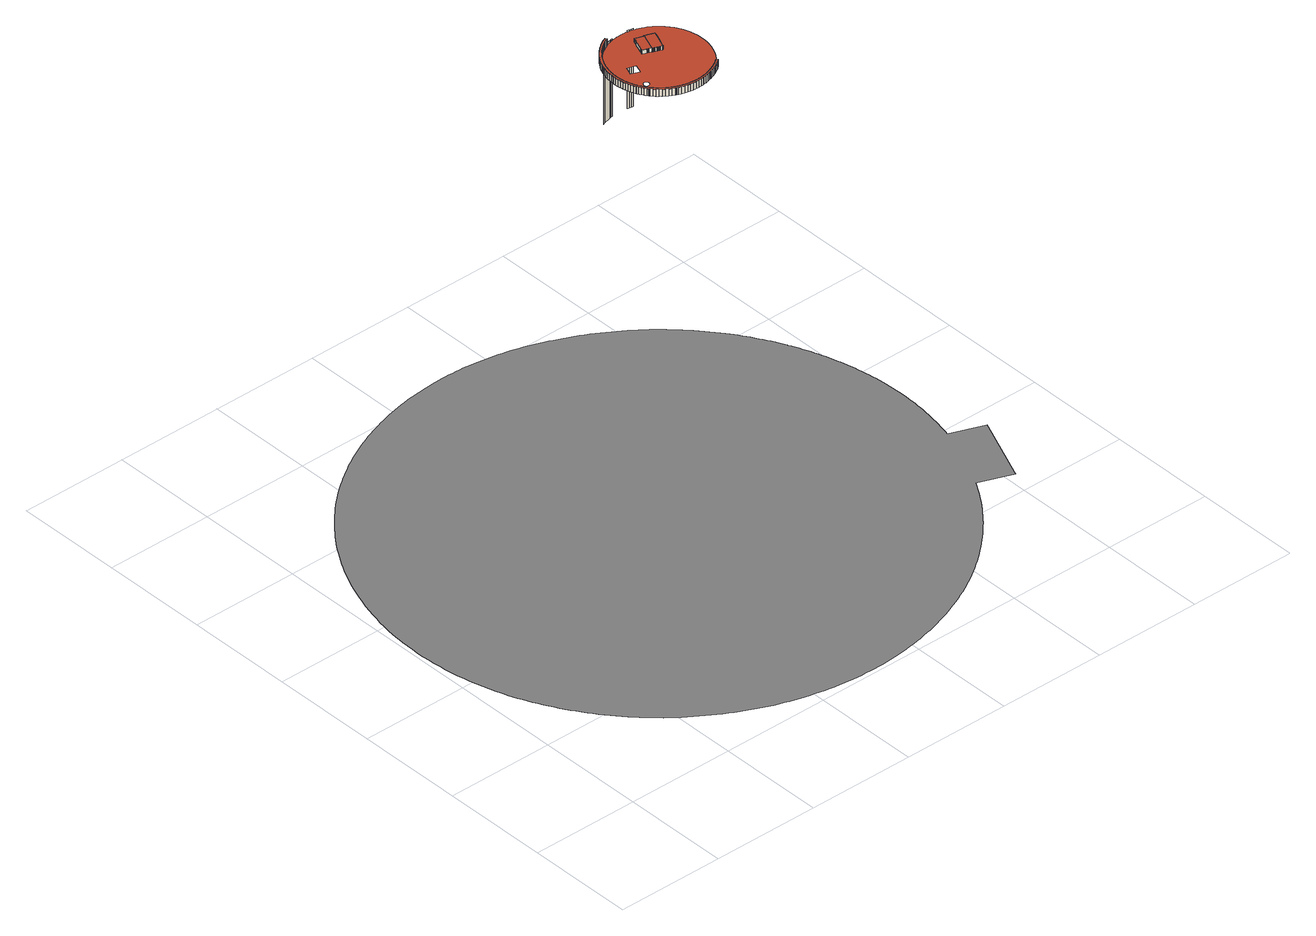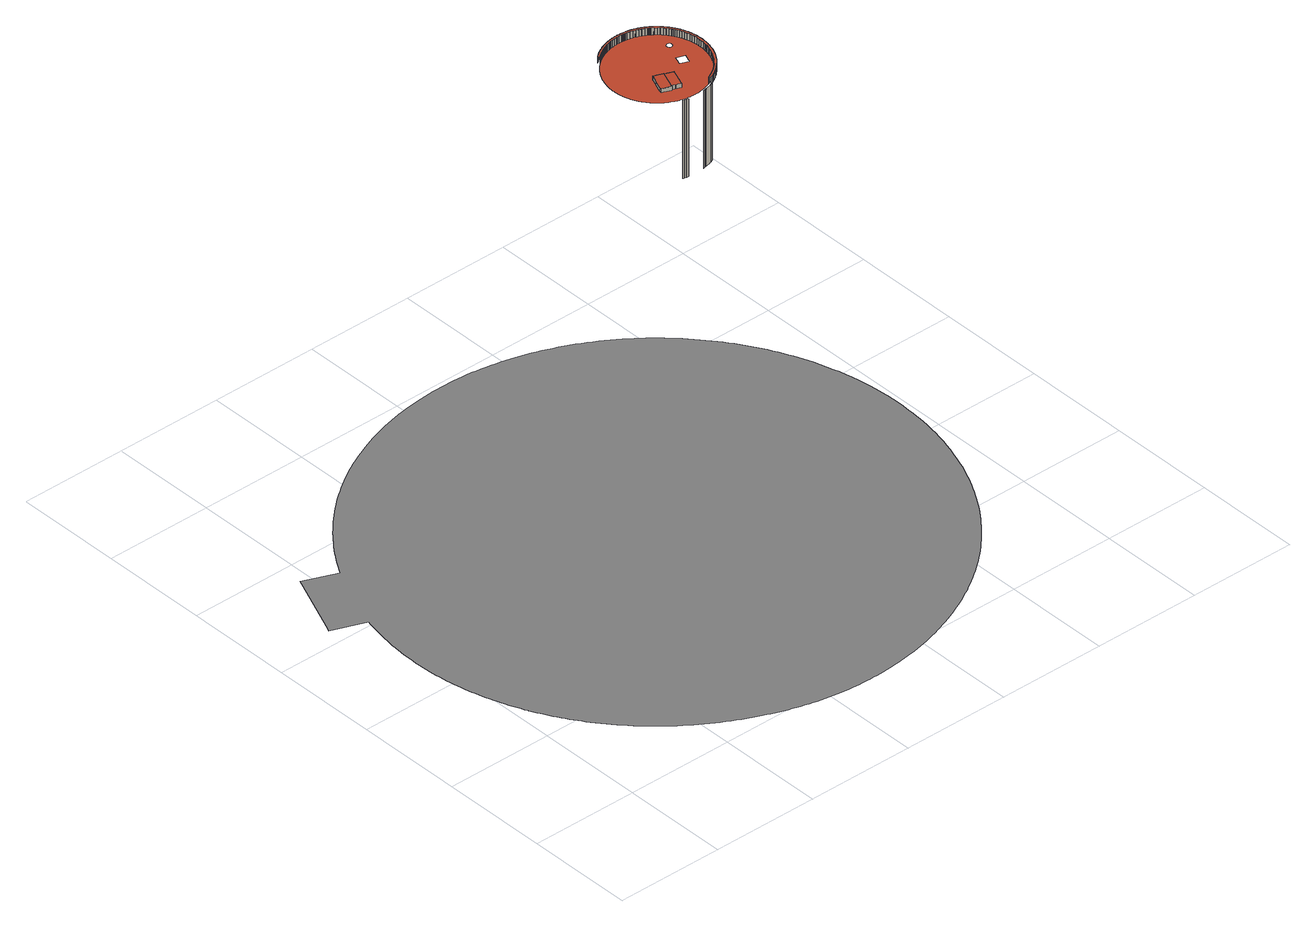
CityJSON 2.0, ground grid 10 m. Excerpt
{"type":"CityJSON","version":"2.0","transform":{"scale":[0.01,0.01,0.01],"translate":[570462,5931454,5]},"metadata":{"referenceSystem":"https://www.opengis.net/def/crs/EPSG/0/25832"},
"CityObjects":{
"building1":{"type":"Building","attributes":{"Grundfläche 2D":"2047.892209","Grundhöhe NN":"5.849"},"children":["building1-1","building1-2","building1-3"],"geometry":[{"type":"MultiSurface","lod":"3","boundaries":[[[0,1,2,3,4,5,6,7]],[[8,9,10,11,12,13,5,4,14,15,16,17,18,19,20,21]],[[18,22,23,24,25,19]],[[26,27,28,29,30,31,32,33,34,35,36,37,38,39,40,41,42,43,44,45,46,47,48,49,50,51,52,53,54,55,56,57,58,59,60,61,62,63,64,65,66,67,68,69,70,71,72,73,74,75,76,77,78,79,80,81,82,83,84,85,86,87,88,89,90,91,92,93,94,95,96,97,98,99,100,101,102,103,104,105,106,107,108,109,110,111,112,113,114,115,116,117,118,119,120,121,122,123,124,125,126,127,128,129,130,131,132,133,134,135,136,137,138,139,140,141,142,143,144,145,146,147,148,149,150,151,152,153,154,155,156,157,158,159,160,161,162,163,164,165,166,167,168,169,170,171,172,173,174,175,176,177,178,179,180,181,182,183,184,185,186,187,188,189,190,191,192,193,194,195,196,197,198,199,200,201,202,203,204,205,206,207,208,209,210,211,212,213,214,215,216,217,218,219,220,221,222,223,224,225,226,227,228,229,230,231,232,233,234,235,236,237,238,239,240,241,242,243,244,245,246,247,248,249,250,251,252,253,254,255,256,257,258,259,260,261,262,263,264,265,266,267,268,269,270,271,272,273,274,275,276,277,278,279,280,281,282,283,284,285,286,287,288,289,290,291,292,293,294,295,296,297,298,299,300,301,302,303,304,305,306,307,308,309,310,311,312,313,314,315,316,317,318,319,320,321,322,323,324,325,326,327,328,329,330,331,332,333,334,335,336,337,338,339,340,341,342,343,344,345,346,347,348,349,350,351,352,353,354,355,356,357,358,359,360,361,362,363,364,365,366,367,368,369,370,371,372,373,374,375,376,377,378,379,380,381,382,383,384,385,386,387,388,389,390,391,392,393,394,395,396,397,398,399,400,401,402,403,404,405,406,407,408,409,410,411,412,413,414,415,416,417,418,419,420,421,422,423,424,425,426,427,428,429,430,431,432,433,434,435,436,437,438,439,440,441,442,443,444,445,446,447,448,449,450,451,452,453,454,455,456,457,458,459,460,461,462,463,464,465,466,467,468,469,470,471,472],[473,474,475,476,477,478,479,480,481,482,483,484,485,486,487,488,489,490,491,492,493,494,495,496,497,498,499,500,501,502,503,504,505,506,507,508,509,510,511,512,513,514,515,516,517,518,519,520,521,522,523,524,525,526,527,528,529,530,531,532,533,534,535,536,537,538,539,540,541,542,543,544,545,546,547,548,549,550,551,552,553,554,555,556,557,558,559,560,561,562,563,564,565,566,567,568,569],[570,571,572,573,574,575,576,577,578,579,580,581,582,583,584,585,586,587,588,589,590,591,592,593,594,595,596,597,598,599,600,601],[602,603,604,605,606,607,608,609,610,611,612,613,614,615,616,617,618,619,620,621,622,623,624,625,626,627,628,629,630,631,632,633,634,635,636,637,638,639,640,641,642,643,644,645,646,647,648,649,650,651]],[[652,24,23,653,654,655,656,657,658,659]],[[660,661,662,663,664,665,666,667,668,669,670,671,672,673,674,675,676,677,678,679,680,681,682,683,684,685,686,687,688,689,690,691,692,693,694,695,696,697,698,699,700,701,702,703,704,705,706,707,708,709,710,711,712,713,714,715,716,717,718,719,720,721,722,723,724,725,726,727,728,729,730,731,732,733,734,735,736,737,738,739,740,741,742,743,744,745,746,747,748,749,750,751,752,753,754,755,756,757,758,759,760,761,762,763,764,765,766,767,768,769,770,771,772,773,774,775,776,777,778,779,780,781,782,783,784,785,786,787,788,789,790,791,792,793,794,795,796,797,798,799,800,801,802,803,804,805,806,807,808,809,810,811,812,813,814,815,816,817,818,819,820,821,822,823,824,825,826,827,828,829,830,831,832,833,834,835,836,837,838,839,840,841,842,843,844,845,846,847,848,849,850,851,852,853,854,855,856,857,858,859,860,861,862,863,864,865,866,867,868,869,870,871,872,873,874,875,876,877,878,879,880,881,882,883,884,885,886,887,888,889,890,891,892,893,894,895,896,897,898,899,900,901,902,903,904,905,906,907,908,909,910,911,912,913,914,915,916,917,918,919,920,921,922,923,924,925,926,927,928,929,930,931,932,933,934,935,936,937,938,939,940,941,942,943,944,945,946,947,948,949,950,951,952,953,954,955,956,957,958,959,960,961,962,963,964,965,966,967,968,969,970,971,972,973,974,975,976,977,978,979,980,981,982,983,984,985,986,987,988,989,990,991,992,993,994,995,996,997,998,999,1000,1001,1002,1003,1004,1005,1006,1007,1008,1009,1010,1011,1012,1013,1014,1015,1016,1017]],[[1018,1019,1020,1021,1022,1023,1024,1025]],[[1023,1022,1026,1027,1028,1029,1030,1031]],[[1029,1028,1032,1033,1034,1035,1036,1037]]],"semantics":{"surfaces":[{"type":"WallSurface"},{"type":"RoofSurface"},{"type":"GroundSurface"}],"values":[0,0,0,1,0,2,0,0,0]}}]},
"building1-1":{"type":"BuildingInstallation","parents":["building1"],"geometry":[{"type":"MultiSurface","lod":"3","boundaries":[[[1038,1039,1040,1041,1042,1043,1044,1045,1046,1047,1048,1049,1050,1051,1052,1053,1054,1055,1056,1057,1058,1059,1060,1061,1062,1063,1064,1065,1066,1067,1068,1069,1070,1071,1072,1073,1074,1075,1076,1077,1078,1079,1080,1081,1082,1083,1084,1085,1086,1087,1088,1089,1090,1091,1092,1093,1094,1095,1096,1097,1098,1099,1100,1101,1102,1103,1104,1105,1106,1107,1108,1109,1110,1111,1112,1113,1114,1115,1116,1117,1118,1119,1120,1121,1122,1123,1124,1125,1126,1127,1128,1129,1130,1131,1132,1133,1134,1135,1136,1137,1138,1139,1140,1141,1142,1143,1144,1145,1146,1147,1148,1149,1150,1151,1152,1153,1154,1155,1156,1157,1158,1159,1160,1161,1162,1163,1164,1165,1166,1167,1168,1169,1170,1171,1172,1173,1174,1175,1176,1177,1178,1179,1180,1181,1182,1183,1184,1185,1186,1187,1188,1189,1190,1191,1192,1193,1194,1195,1196,1197,1198,1199,1200,1201,1202,1203,1204,1205,1206,1207,1208,1209,1210,1211,1212,1213,1214,1215,1216,1217,1218,1219,1220,1221,1222,1223,1224,1225,1226,1227,1228,1229,1230,1231,1232,1233,1234,1235,1236,1237,1238,1239,1240,1241,1242,1243,1244,1245,1246,1247,1248,1249,1250,1251,1252,1253,1254,1255,1256,1257,1258,1259,1260,1261,1262,1263,1264,1265,1266,1267,1268,1269,1270,1271,1272,1273,1274,1275,1276,1277,1278,1279,1280,1281,1282,1283,1284,1285,1286,1287,1288,1289,1290,1291,1292,1293,1294,1295,1296,1297,1298,1299,1300,1301,1302,1303,1304,1305,1306,1307,1308,1309,1310,1311,1312,1313,1314,1315,1316,1317,1318,1319,1320,1321,1322,1323,1324,1325,1326,1327,1328,1329,1330,1331,1332,1333,1334,1335,1336,1337,1338,1339,1340,1341,1342,1343,1344,1345,1346,1347,1348,1349,1350,1351,1352,1353,1354,1355,1356,1357,1358,1359,1360,1361,1362,1363,1364,1365,1366,1367,1368,1369,1370,1371,1372,1373,1374,1375,1376,1377,1378,1379,1380,1381,1382,1383,1384,1385,1386,1387,1388,1389,1390,1391,1392,1393,1394,1395,1396,1397,1398,1399,1400,1401,1402,1403,1404,1405,1406,1407,1408,1409,1410,1411,1412,1413,1414,1415,1416,1417,1418,1419,1420,1421,1422,1423,1424,1425,1426,1427,1428,1429,1430,1431,1432,1433,1434,1435,1436,1437,1438,1439,1440,1441,1442,1443,1444,1445,1446,1447,1448,1449,1450,1451,1452,1453,1454,1455,1456,1457,1458,1459,1460,1461,1462,1463,1464,1465,1466,1467,1468,1469,1470,1471,1472,1473,1474,1475,1476,1477,1478,1479,1480]],[[1479,1478,61,60]],[[1480,1479,60,59]],[[57,1039,1038,1480,59,58]],[[55,1041,1040,1039,57,56]],[[55,1481,1041]],[[1042,1041,1481,1482]],[[1043,1042,1482,54]],[[52,51,1483,1046,1045,1044,1043,54,53]],[[49,48,47,1050,1049,1048,1047,1046,1483,50]],[[1051,1050,47,46]],[[44,1053,1052,1051,46,45]],[[1054,1053,44,43]],[[1055,1054,43,42]],[[40,1057,1056,1055,42,41]],[[1057,39,38,37]],[[40,39,1057]],[[1057,37,1058]],[[35,1059,1058,37,36]],[[1060,1059,35,34]],[[34,33,1060]],[[1061,1060,33,32]],[[32,31,1061]],[[31,1062,1061]],[[1063,1062,31,30]],[[28,1484,1066,1065,1064,1063,30,29]],[[26,1068,1067,1066,1484,27]],[[26,472,1068]],[[1069,1068,472,471]],[[1069,471,470]],[[1070,1069,470,469]],[[469,468,1070]],[[466,465,1073,1072,1071,1070,468,467]],[[463,462,1076,1075,1074,1073,465,464]],[[1076,462,461,1077]],[[459,1079,1078,1077,461,460]],[[459,458,1079]],[[1080,1079,458,457]],[[1081,1080,457,456,455]],[[1082,1081,455,454]],[[1083,1082,454,453]],[[1084,1083,453,452]],[[450,449,448,447,1089,1088,1087,1086,1085,1084,452,451]],[[1090,1089,447,446]],[[1091,1090,446,445]],[[1092,1091,445,444]],[[1093,1092,444,443]],[[1094,1093,443,442]],[[1095,1094,442,441]],[[441,440,1095]],[[438,437,1097,1096,1095,440,439]],[[435,434,433,432,1102,1101,1100,1099,1098,1097,437,436]],[[430,429,428,1106,1105,1104,1103,1102,432,431]],[[428,427,1106]],[[427,1107,1106]],[[425,424,1110,1109,1108,1107,427,426]],[[424,423,1110]],[[421,420,419,1114,1113,1112,1111,1110,423,422]],[[417,416,1117,1116,1115,1114,419,418]],[[1118,1117,416,415]],[[413,412,1121,1120,1119,1118,415,414]],[[410,409,1124,1123,1122,1121,412,411]],[[1125,1124,409,408]],[[1126,1125,408,407]],[[1127,1126,407,406]],[[1128,1127,406,405]],[[1129,1128,405,404]],[[402,401,1132,1131,1130,1129,404,403]],[[401,400,1132]],[[398,397,396,1136,1135,1134,1133,1132,400,399]],[[1136,396,1137]],[[1138,1137,396,395]],[[1139,1138,395,394,393]],[[391,390,1142,1141,1140,1139,393,392]],[[388,387,386,1146,1145,1144,1143,1142,390,389]],[[1147,1146,386,385]],[[383,382,1150,1149,1148,1147,385,384]],[[382,381,1150]],[[381,1151,1150]],[[379,378,1154,1153,1152,1151,381,380]],[[1155,1154,378,377,376]],[[374,1157,1156,1155,376,375]],[[372,1159,1158,1157,374,373]],[[370,1161,1160,1159,372,371]],[[368,1163,1162,1161,370,369]],[[366,365,1166,1165,1164,1163,368,367]],[[1167,1166,365,364]],[[362,361,1169,1168,1167,364,363]],[[361,1170,1169]],[[359,358,1173,1172,1171,1170,361,360]],[[356,355,1176,1175,1174,1173,358,357]],[[353,1178,1177,1176,355,354]],[[351,1180,1179,1178,353,352]],[[1181,1180,351,350]],[[350,349,1181]],[[347,346,1184,1183,1182,1181,349,348]],[[344,343,1187,1186,1185,1184,346,345]],[[340,339,1190,1189,1188,1187,343,342,341]],[[337,336,1193,1192,1191,1190,339,338]],[[334,1195,1194,1193,336,335]],[[332,1197,1196,1195,334,333]],[[332,331,1197]],[[331,1198,1197]],[[329,328,1201,1200,1199,1198,331,330]],[[326,325,1204,1203,1202,1201,328,327]],[[1204,325,324]],[[1204,324,1205]],[[322,1207,1206,1205,324,323]],[[1208,1207,322,321]],[[319,318,1211,1210,1209,1208,321,320]],[[316,315,1214,1213,1212,1211,318,317]],[[1215,1214,315,314]],[[312,311,1218,1217,1216,1215,314,313]],[[309,308,307,1222,1221,1220,1219,1218,311,310]],[[1223,1222,307,306]],[[304,1225,1224,1223,306,305]],[[304,303,1225]],[[303,1226,1225]],[[301,300,1229,1228,1227,1226,303,302]],[[298,297,1232,1231,1230,1229,300,299]],[[295,294,293,1236,1235,1234,1233,1232,297,296]],[[1237,1236,293,292]],[[292,291,1237]],[[289,288,1240,1239,1238,1237,291,290]],[[286,285,1243,1242,1241,1240,288,287]],[[1243,285,284,1244]],[[282,281,1247,1246,1245,1244,284,283]],[[279,278,1250,1249,1248,1247,281,280]],[[1251,1250,278,277]],[[275,274,1254,1253,1252,1251,277,276]],[[272,271,270,1258,1257,1256,1255,1254,274,273]],[[268,1260,1259,1258,270,269]],[[4,3,2,1,1264,1263,1262,1261]],[[1,1485,1265,1264]],[[1485,1486,1487,1267,1266,1265]],[[1487,1488,1268,1267]],[[1488,1489,1490,1270,1269,1268]],[[1490,1491,1492,1493,1494,1274,1273,1272,1271,1270]],[[1494,1495,1275,1274]],[[1495,1496,1497,1277,1276,1275]],[[1497,1498,1499,1500,1280,1279,1278,1277]],[[1500,1501,1281,1280]],[[1501,1502,1503,1504,1284,1283,1282,1281]],[[1504,1505,1285,1284]],[[1505,1506,1507,1508,1509,1289,1288,1287,1286,1285]],[[1509,1510,1511,1291,1290,1289]],[[1511,1512,1292,1291]],[[1512,1513,1293,1292]],[[1513,1514,1515,1295,1294,1293]],[[1515,1516,1296,1295]],[[1516,1517,1518,1519,1299,1298,1297,1296]],[[1519,1520,1521,1522,1302,1301,1300,1299]],[[1522,1523,1524,1304,1303,1302]],[[1524,1525,1305,1304]],[[1525,1526,1306,1305]],[[1526,1527,1528,1529,1309,1308,1307,1306]],[[1529,1530,1310,1309]],[[1530,1531,1532,1533,1313,1312,1311,1310]],[[1533,1534,1535,1536,1316,1315,1314,1313]],[[1536,1537,1538,1539,1319,1318,1317,1316]],[[1539,1540,1541,1542,1543,1323,1322,1321,1320,1319]],[[1543,1544,1545,1325,1324,1323]],[[1545,1546,1326,1325]],[[1546,1547,1548,1549,1329,1328,1327,1326]],[[1549,1550,1551,1552,1332,1331,1330,1329]],[[1552,1553,1554,1555,1335,1334,1333,1332]],[[1555,1556,1557,1558,1338,1337,1336,1335]],[[1558,1559,1560,1340,1339,1338]],[[1560,1561,1562,1563,1343,1342,1341,1340]],[[1563,1564,1565,1345,1344,1343]],[[1565,1566,1567,1568,1348,1347,1346,1345]],[[1568,1569,1570,1571,1351,1350,1349,1348]],[[1571,1572,1352,1351]],[[1572,1573,1574,1575,1355,1354,1353,1352]],[[1575,1576,1577,1578,1579,1359,1358,1357,1356,1355]],[[1579,1580,1581,1361,1360,1359]],[[1581,1582,1583,1584,1585,1365,1364,1363,1362,1361]],[[1585,1586,1366,1365]],[[1586,1587,1367,1366]],[[1587,1588,1368,1367]],[[1588,1589,1590,1370,1369,1368]],[[1590,1591,1592,1593,1373,1372,1371,1370]],[[1593,1594,1374,1373]],[[1594,1595,1596,1597,1377,1376,1375,1374]],[[1597,1598,1599,1600,1380,1379,1378,1377]],[[1600,1601,1602,1603,1604,1605,1385,1384,1383,1382,1381,1380]],[[1605,1606,1607,1608,1388,1387,1386,1385]],[[1608,1609,1610,1611,1612,1392,1391,1390,1389,1388]],[[1612,1613,1393,1392]],[[1613,1614,1615,1395,1394,1393]],[[1615,1616,1396,1395]],[[1616,1617,1397,1396]],[[1617,1618,1398,1397]],[[1618,1619,1620,1400,1399,1398]],[[1620,1621,1622,1623,1624,1404,1403,1402,1401,1400]],[[1624,1625,1626,1627,1628,1408,1407,1406,1405,1404]],[[1628,1629,1409,1408]],[[1629,1630,1631,1632,1633,1413,1412,1411,1410,1409]],[[1633,1634,1414,1413]],[[1634,1635,1636,1637,1638,1418,1417,1416,1415,1414]],[[1638,1639,1640,1641,1421,1420,1419,1418]],[[1641,1642,1643,1644,1645,1646,1426,1425,1424,1423,1422,1421]],[[1646,1647,1427,1426]],[[1647,1648,1649,1650,1430,1429,1428,1427]],[[1650,1651,1652,1653,1654,1434,1433,1432,1431,1430]],[[1654,1655,1656,1657,1658,1438,1437,1436,1435,1434]],[[1658,1659,1439,1438]],[[1659,1660,1661,1662,1442,1441,1440,1439]],[[1662,1663,1664,1665,1445,1444,1443,1442]],[[1665,1666,1446,1445]],[[1666,1667,1668,1669,1670,1450,1449,1448,1447,1446]],[[1670,1671,1672,1452,1451,1450]],[[1672,1673,1453,1452]],[[1673,1674,1454,1453]],[[1674,1675,1676,1677,1457,1456,1455,1454]],[[1457,1677,1678,1458]],[[1460,1459,1458,1678,1679,1680]],[[1681,1463,1462,1461,1460,1680,1682,1683]],[[1463,1681,1684,1464]],[[1685,1467,1466,1465,1464,1684,1686,1687]],[[1467,1685,1688,1468]],[[1689,1690,1472,1471,1470,1469,1468,1688,1691,1692]],[[1693,1475,1474,1473,1472,1690,1694,1695]],[[1475,1693,1696,1476]],[[1476,1696,1697,1477]]],"semantics":{"surfaces":[{"type":"RoofSurface"},{"type":"WallSurface"}],"values":[0,1,1,1,1,1,1,1,1,1,1,1,1,1,1,1,1,1,1,1,1,1,1,1,1,1,1,1,1,1,1,1,1,1,1,1,1,1,1,1,1,1,1,1,1,1,1,1,1,1,1,1,1,1,1,1,1,1,1,1,1,1,1,1,1,1,1,1,1,1,1,1,1,1,1,1,1,1,1,1,1,1,1,1,1,1,1,1,1,1,1,1,1,1,1,1,1,1,1,1,1,1,1,1,1,1,1,1,1,1,1,1,1,1,1,1,1,1,1,1,1,1,1,1,1,1,1,1,1,1,1,1,1,1,1,1,1,1,1,1,1,1,1,1,1,1,1,1,1,1,1,1,1,1,1,1,1,1,1,1,1,1,1,1,1,1,1,1,1,1,1,1,1,1,1,1,1,1,1,1,1,1,1,1,1,1,1,1,1,1,1,1,1,1,1,1,1,1,1,1,1,1,1,1,1,1,1,1,1,1,1,1,1,1,1,1,1,1,1,1,1,1,1,1,1]}}]},
"building1-2":{"type":"BuildingInstallation","parents":["building1"],"geometry":[{"type":"MultiSurface","lod":"3","boundaries":[[[1698,1699,1700,1701,1702,1703,1704,1705,1706,1707,1708,1709,1710,1711,1712,1713,1714,1715,1716,1717,1718,1719,1720,1721,1722,1723,1724,1725,1726,1727,1728,1729,1730,1731,1732,1733,1734,1735,1736,1737,1738,1739,1740,1741,1742,1743,1744,1745]],[[1722,527,526,1723]],[[524,523,522,521,520,519,518,1731,1730,1729,1728,1727,1726,1725,1724,1723,526,525]],[[1732,1731,518,517]],[[1733,1732,517,516]],[[1734,1733,516,515]],[[1735,1734,515,514]],[[512,1737,1736,1735,514,513]],[[510,509,508,507,1742,1741,1740,1739,1738,1737,512,511]],[[1742,507,506,1743]],[[550,549,548,547,1702,1701,1700,1699,1698,1745,552,551]],[[1703,1702,547,546]],[[544,543,542,541,540,1709,1708,1707,1706,1705,1704,1703,546,545]],[[538,1711,1710,1709,540,539]],[[536,535,534,533,532,531,1718,1717,1716,1715,1714,1713,1712,1711,538,537]],[[1719,1718,531,530]],[[528,1721,1720,1719,530,529]],[[1721,528,527,1722]]],"semantics":{"surfaces":[{"type":"RoofSurface"},{"type":"WallSurface"}],"values":[0,1,1,1,1,1,1,1,1,1,1,1,1,1,1,1,1,1]}}]},
"building1-3":{"type":"BuildingInstallation","parents":["building1"],"geometry":[{"type":"MultiSurface","lod":"3","boundaries":[[[1746,1747,1748,1749,1750,1751,1752,1753,1754,1755,1756,1757,1758,1759,1760,1761,1762,1763,1764,1765,1766,1767,1768,1745,1744,1743,1769,1770,1771,1772,1773,1774,1775,1776,1777,1778,1779,1780,1781,1782,1783,1784,1785,1786,1787,1788,1789,1790,1791,1792,1793,1794,1795]],[[567,566,565,564,563,562,561,560,559,558,557,556,555,554,553,1768,1767,1766,1765,1764,1763,1762,1761,1760,1759,1758,1757,1756,1755,1754,1753,1752,569,568]],[[1745,1768,553,552]],[[1769,1743,506,505]],[[1769,505,504,1770]],[[1771,1770,504,503]],[[1772,1771,503,502]],[[1773,1772,502,501]],[[1774,1773,501,500]],[[1775,1774,500,499]],[[1776,1775,499,498]],[[496,495,494,1780,1779,1778,1777,1776,498,497]],[[492,1782,1781,1780,494,493]],[[1783,1782,492,491]],[[1784,1783,491,490]],[[488,1786,1785,1784,490,489]],[[1787,1786,488,487]],[[1788,1787,487,486]],[[484,483,1791,1790,1789,1788,486,485]],[[1792,1791,483,482]],[[1793,1792,482,481]],[[481,480,1793]],[[480,1794,1793]],[[478,477,476,1748,1747,1746,1795,1794,480,479]],[[1748,476,475,1749]],[[473,1751,1750,1749,475,474]],[[1752,1751,473,569]]],"semantics":{"surfaces":[{"type":"RoofSurface"},{"type":"WallSurface"}],"values":[0,1,1,1,1,1,1,1,1,1,1,1,1,1,1,1,1,1,1,1,1,1,1,1,1,1,1]}}]}
},
"vertices":[
[2380,3002,3848],[2380,3002,4605],[2387,3006,4605],[2395,3009,4605],[2400,3012,4605],[2400,3012,3848],[2395,3009,3848],[2387,3006,3848],[2444,3023,3848],[2436,3021,3848],[2428,3019,3848],[2419,3017,3848],[2411,3014,3848],[2403,3012,3848],[2403,3012,4605],[2428,3019,4605],[2436,3021,4605],[2460,3027,4605],[2463,3028,4605],[2463,3028,3848],[2460,3027,3848],[2452,3025,3848],[2469,3029,4605],[2477,3031,4605],[2477,3031,3848],[2469,3029,3848],[2685,2142,4605],[2698,2145,4605],[2705,2147,4605],[2712,2149,4605],[2719,2151,4605],[2725,2153,4605],[2726,2153,4605],[2733,2155,4605],[2733,2156,4605],[2739,2158,4605],[2740,2158,4605],[2746,2160,4605],[2747,2161,4605],[2753,2163,4605],[2754,2163,4605],[2760,2166,4605],[2766,2169,4605],[2769,2170,4605],[2773,2172,4605],[2780,2175,4605],[2786,2178,4605],[2790,2180,4605],[2793,2182,4605],[2799,2185,4605],[2806,2189,4605],[2812,2192,4605],[2813,2193,4605],[2819,2196,4605],[2825,2200,4605],[2832,2205,4605],[2843,2213,4605],[2847,2215,4605],[2849,2217,4605],[2855,2221,4605],[2861,2226,4605],[2864,2228,4605],[2867,2231,4605],[2872,2236,4605],[2877,2242,4605],[2887,2252,4605],[2897,2263,4605],[2907,2274,4605],[2912,2279,4605],[2917,2284,4605],[2922,2290,4605],[2927,2295,4605],[2932,2300,4605],[2940,2309,4605],[2949,2322,4605],[2958,2336,4605],[2959,2338,4605],[2967,2350,4605],[2968,2351,4605],[2975,2365,4605],[2983,2380,4605],[2990,2395,4605],[2992,2401,4605],[2995,2407,4605],[2995,2408,4605],[2996,2411,4605],[2997,2413,4605],[2999,2419,4605],[3000,2420,4605],[3002,2425,4605],[3004,2431,4605],[3006,2438,4605],[3008,2444,4605],[3010,2450,4605],[3011,2456,4605],[3013,2461,4605],[3013,2463,4605],[3016,2475,4605],[3017,2478,4605],[3019,2488,4605],[3020,2495,4605],[3021,2502,4605],[3023,2508,4605],[3023,2513,4605],[3024,2515,4605],[3024,2516,4605],[3024,2522,4605],[3025,2528,4605],[3026,2530,4605],[3026,2535,4605],[3026,2542,4605],[3027,2548,4605],[3027,2549,4605],[3028,2562,4605],[3028,2566,4605],[3028,2570,4605],[3028,2584,4605],[3028,2589,4605],[3027,2596,4605],[3027,2602,4605],[3027,2603,4605],[3027,2604,4605],[3027,2610,4605],[3026,2616,4605],[3026,2619,4605],[3026,2620,4605],[3025,2622,4605],[3025,2629,4605],[3024,2635,4605],[3024,2637,4605],[3023,2641,4605],[3022,2647,4605],[3021,2654,4605],[3020,2660,4605],[3019,2667,4605],[3018,2672,4605],[3017,2673,4605],[3016,2679,4605],[3014,2686,4605],[3014,2689,4605],[3013,2692,4605],[3011,2698,4605],[3009,2704,4605],[3009,2706,4605],[3007,2711,4605],[3005,2717,4605],[3004,2722,4605],[3003,2723,4605],[3001,2729,4605],[2999,2735,4605],[2998,2738,4605],[2997,2738,4605],[2996,2741,4605],[2991,2754,4605],[2991,2755,4605],[2989,2760,4605],[2986,2766,4605],[2984,2770,4605],[2983,2772,4605],[2980,2778,4605],[2977,2783,4605],[2977,2784,4605],[2974,2789,4605],[2971,2795,4605],[2969,2799,4605],[2968,2801,4605],[2964,2806,4605],[2960,2813,4605],[2956,2821,4605],[2951,2827,4605],[2951,2828,4605],[2946,2834,4605],[2942,2840,4605],[2941,2841,4605],[2936,2848,4605],[2932,2854,4605],[2931,2855,4605],[2926,2861,4605],[2922,2866,4605],[2920,2868,4605],[2915,2874,4605],[2911,2879,4605],[2909,2880,4605],[2903,2887,4605],[2899,2891,4605],[2897,2893,4605],[2891,2899,4605],[2887,2903,4605],[2885,2905,4605],[2879,2911,4605],[2874,2915,4605],[2872,2916,4605],[2866,2922,4605],[2861,2926,4605],[2859,2927,4605],[2852,2932,4605],[2847,2937,4605],[2846,2938,4605],[2839,2943,4605],[2833,2947,4605],[2824,2952,4605],[2818,2957,4605],[2817,2957,4605],[2810,2961,4605],[2803,2966,4605],[2795,2970,4605],[2787,2974,4605],[2772,2982,4605],[2771,2982,4605],[2765,2985,4605],[2758,2988,4605],[2755,2989,4605],[2744,2994,4605],[2739,2996,4605],[2738,2997,4605],[2731,2999,4605],[2724,3002,4605],[2722,3002,4605],[2717,3004,4605],[2705,3008,4605],[2703,3008,4605],[2696,3010,4605],[2689,3012,4605],[2688,3012,4605],[2681,3014,4605],[2674,3016,4605],[2671,3016,4605],[2670,3016,4605],[2667,3017,4605],[2660,3018,4605],[2653,3020,4605],[2652,3020,4605],[2636,3022,4605],[2631,3023,4605],[2623,3024,4605],[2618,3024,4605],[2616,3024,4605],[2601,3025,4605],[2586,3026,4605],[2584,3026,4605],[2579,3026,4605],[2572,3026,4605],[2567,3026,4605],[2566,3026,4605],[2565,3026,4605],[2557,3025,4605],[2550,3025,4605],[2549,3025,4605],[2543,3024,4605],[2536,3024,4605],[2532,3024,4605],[2528,3023,4605],[2519,3022,4605],[2516,3021,4605],[2511,3021,4605],[2503,3020,4605],[2499,3019,4605],[2495,3018,4605],[2487,3017,4605],[2483,3016,4605],[2481,3015,4605],[2479,3015,4605],[2471,3013,4605],[2467,3012,4605],[2463,3011,4605],[2456,3008,4605],[2448,3006,4605],[2409,2994,4605],[2408,2994,4605],[2394,2987,4605],[2388,2985,4605],[2386,2984,4605],[2379,2980,4605],[2372,2976,4605],[2368,2975,4605],[2365,2972,4605],[2358,2968,4605],[2351,2964,4605],[2349,2963,4605],[2344,2960,4605],[2337,2956,4605],[2330,2951,4605],[2324,2947,4605],[2317,2942,4605],[2311,2938,4605],[2311,2937,4605],[2305,2932,4605],[2298,2927,4605],[2293,2923,4605],[2292,2922,4605],[2285,2916,4605],[2279,2910,4605],[2278,2910,4605],[2275,2907,4605],[2272,2904,4605],[2266,2898,4605],[2260,2892,4605],[2258,2890,4605],[2254,2885,4605],[2248,2879,4605],[2242,2872,4605],[2236,2866,4605],[2231,2859,4605],[2226,2853,4605],[2226,2852,4605],[2220,2845,4605],[2215,2838,4605],[2212,2833,4605],[2210,2831,4605],[2206,2823,4605],[2201,2816,4605],[2198,2812,4605],[2197,2809,4605],[2192,2801,4605],[2186,2789,4605],[2184,2786,4605],[2180,2779,4605],[2177,2771,4605],[2174,2767,4605],[2173,2763,4605],[2170,2756,4605],[2167,2748,4605],[2165,2743,4605],[2161,2732,4605],[2156,2719,4605],[2155,2717,4605],[2153,2709,4605],[2151,2701,4605],[2149,2695,4605],[2148,2690,4605],[2145,2680,4605],[2143,2670,4605],[2143,2669,4605],[2139,2647,4605],[2138,2645,4605],[2136,2626,4605],[2135,2620,4605],[2135,2615,4605],[2134,2604,4605],[2134,2595,4605],[2134,2582,4605],[2134,2571,4605],[2134,2570,4605],[2134,2569,4605],[2134,2561,4605],[2135,2550,4605],[2135,2545,4605],[2136,2539,4605],[2137,2529,4605],[2138,2521,4605],[2138,2520,4605],[2138,2518,4605],[2140,2508,4605],[2141,2497,4605],[2146,2477,4605],[2146,2474,4605],[2148,2467,4605],[2151,2457,4605],[2153,2451,4605],[2154,2447,4605],[2157,2437,4605],[2160,2429,4605],[2160,2428,4605],[2164,2418,4605],[2167,2409,4605],[2168,2408,4605],[2171,2400,4605],[2175,2391,4605],[2177,2387,4605],[2179,2382,4605],[2187,2367,4605],[2190,2362,4605],[2194,2355,4605],[2197,2349,4605],[2201,2343,4605],[2205,2338,4605],[2208,2332,4605],[2208,2331,4605],[2209,2331,4605],[2212,2326,4605],[2216,2320,4605],[2220,2314,4605],[2221,2313,4605],[2224,2309,4605],[2229,2303,4605],[2233,2298,4605],[2235,2296,4605],[2238,2292,4605],[2242,2287,4605],[2247,2281,4605],[2249,2278,4605],[2252,2276,4605],[2261,2266,4605],[2265,2262,4605],[2266,2261,4605],[2267,2260,4605],[2282,2246,4605],[2287,2242,4605],[2292,2237,4605],[2297,2233,4605],[2300,2230,4605],[2301,2230,4605],[2303,2228,4605],[2308,2224,4605],[2320,2215,4605],[2326,2211,4605],[2331,2207,4605],[2337,2203,4605],[2340,2201,4605],[2343,2200,4605],[2349,2196,4605],[2355,2192,4605],[2361,2189,4605],[2367,2186,4605],[2379,2179,4605],[2383,2177,4605],[2385,2176,4605],[2391,2173,4605],[2404,2167,4605],[2406,2166,4605],[2410,2165,4605],[2416,2162,4605],[2423,2160,4605],[2429,2157,4605],[2430,2157,4605],[2442,2153,4605],[2448,2151,4605],[2453,2149,4605],[2454,2149,4605],[2461,2147,4605],[2467,2145,4605],[2473,2144,4605],[2478,2142,4605],[2480,2142,4605],[2486,2141,4605],[2493,2139,4605],[2499,2138,4605],[2503,2137,4605],[2506,2137,4605],[2512,2136,4605],[2518,2135,4605],[2519,2135,4605],[2524,2134,4605],[2528,2133,4605],[2531,2133,4605],[2543,2132,4605],[2550,2131,4605],[2554,2131,4605],[2556,2131,4605],[2563,2130,4605],[2569,2130,4605],[2576,2130,4605],[2579,2130,4605],[2582,2130,4605],[2596,2130,4605],[2603,2130,4605],[2604,2130,4605],[2605,2130,4605],[2609,2131,4605],[2610,2131,4605],[2623,2132,4605],[2629,2132,4605],[2630,2132,4605],[2643,2134,4605],[2650,2135,4605],[2654,2135,4605],[2657,2136,4605],[2664,2137,4605],[2671,2138,4605],[2671,2139,4605],[2678,2140,4605],[2679,2140,4605],[2684,2141,4605],[2756,2810,4605],[2729,2738,4605],[2721,2720,4605],[2721,2719,4605],[2715,2704,4605],[2710,2690,4605],[2705,2677,4605],[2701,2666,4605],[2700,2665,4605],[2696,2666,4605],[2693,2667,4605],[2690,2669,4605],[2683,2671,4605],[2679,2673,4605],[2676,2674,4605],[2669,2676,4605],[2666,2678,4605],[2663,2679,4605],[2660,2680,4605],[2657,2681,4605],[2654,2683,4605],[2650,2684,4605],[2647,2685,4605],[2641,2688,4605],[2638,2688,4605],[2636,2689,4605],[2633,2691,4605],[2625,2694,4605],[2622,2695,4605],[2619,2696,4605],[2617,2697,4605],[2614,2698,4605],[2615,2700,4605],[2616,2702,4605],[2615,2703,4605],[2612,2704,4605],[2610,2705,4605],[2601,2708,4605],[2595,2710,4605],[2593,2711,4605],[2590,2712,4605],[2587,2713,4605],[2584,2715,4605],[2581,2716,4605],[2578,2717,4605],[2575,2718,4605],[2572,2719,4605],[2569,2721,4605],[2566,2722,4605],[2563,2723,4605],[2553,2726,4605],[2550,2728,4605],[2542,2731,4605],[2539,2732,4605],[2538,2732,4605],[2539,2733,4605],[2545,2749,4605],[2548,2758,4605],[2552,2767,4605],[2559,2786,4605],[2563,2796,4605],[2567,2808,4605],[2572,2820,4605],[2577,2833,4605],[2583,2848,4605],[2589,2863,4605],[2596,2881,4605],[2598,2886,4605],[2601,2884,4605],[2612,2880,4605],[2617,2878,4605],[2622,2876,4605],[2632,2872,4605],[2642,2869,4605],[2647,2867,4605],[2652,2865,4605],[2657,2863,4605],[2662,2861,4605],[2672,2857,4605],[2675,2856,4605],[2678,2864,4605],[2680,2864,4605],[2684,2862,4605],[2689,2860,4605],[2694,2858,4605],[2699,2856,4605],[2704,2854,4605],[2709,2852,4605],[2715,2850,4605],[2721,2848,4605],[2727,2846,4605],[2732,2843,4605],[2744,2839,4605],[2750,2836,4605],[2756,2834,4605],[2762,2832,4605],[2764,2831,4605],[2381,2650,4605],[2392,2646,4605],[2401,2642,4605],[2400,2639,4605],[2398,2635,4605],[2395,2628,4605],[2394,2624,4605],[2393,2621,4605],[2391,2617,4605],[2388,2610,4605],[2386,2603,4605],[2384,2600,4605],[2383,2596,4605],[2382,2593,4605],[2381,2589,4605],[2379,2586,4605],[2378,2582,4605],[2376,2577,4605],[2374,2573,4605],[2373,2569,4605],[2298,2598,4605],[2308,2622,4605],[2309,2627,4605],[2311,2631,4605],[2313,2636,4605],[2315,2641,4605],[2317,2646,4605],[2320,2655,4605],[2322,2660,4605],[2324,2665,4605],[2326,2670,4605],[2327,2671,4605],[2310,2438,4605],[2313,2437,4605],[2316,2435,4605],[2319,2433,4605],[2321,2430,4605],[2323,2428,4605],[2325,2425,4605],[2326,2422,4605],[2327,2420,4605],[2327,2419,4605],[2327,2415,4605],[2327,2412,4605],[2327,2411,4605],[2326,2407,4605],[2325,2405,4605],[2324,2402,4605],[2321,2399,4605],[2320,2397,4605],[2317,2395,4605],[2315,2393,4605],[2312,2392,4605],[2308,2391,4605],[2305,2391,4605],[2301,2391,4605],[2298,2391,4605],[2295,2392,4605],[2293,2393,4605],[2290,2395,4605],[2288,2397,4605],[2285,2399,4605],[2284,2401,4605],[2282,2403,4605],[2282,2405,4605],[2280,2409,4605],[2280,2412,4605],[2279,2415,4605],[2279,2416,4605],[2280,2419,4605],[2281,2422,4605],[2282,2425,4605],[2283,2427,4605],[2284,2428,4605],[2286,2431,4605],[2288,2433,4605],[2293,2436,4605],[2295,2437,4605],[2298,2438,4605],[2301,2438,4605],[2302,2438,4605],[2304,2439,4605],[2480,3032,3848],[2480,3032,4605],[2485,3033,4605],[2493,3034,4605],[2497,3035,4605],[2497,3035,3848],[2493,3034,3848],[2485,3033,3848],[450,3956,85],[475,3993,85],[500,4031,85],[526,4068,85],[553,4105,85],[581,4141,85],[609,4176,85],[637,4212,85],[667,4246,85],[697,4280,85],[728,4314,85],[759,4347,85],[791,4379,85],[823,4411,85],[856,4443,85],[889,4473,85],[923,4503,85],[957,4532,85],[992,4561,85],[1028,4589,85],[1063,4616,85],[1100,4643,85],[1136,4669,85],[1173,4694,85],[1210,4719,85],[1244,4740,85],[1279,4762,85],[1314,4782,85],[1349,4802,85],[1384,4822,85],[1420,4841,85],[1456,4859,85],[1493,4877,85],[1530,4895,85],[1567,4911,85],[1605,4927,85],[1643,4943,85],[1681,4958,85],[1719,4972,85],[1758,4986,85],[1796,4999,85],[1835,5012,85],[1875,5023,85],[1914,5034,85],[1954,5045,85],[1993,5055,85],[2033,5064,85],[2073,5073,85],[2113,5080,85],[2153,5088,85],[2193,5094,85],[2234,5100,85],[2274,5106,85],[2314,5110,85],[2354,5114,85],[2395,5117,85],[2435,5120,85],[2471,5122,85],[2507,5124,85],[2543,5125,85],[2579,5125,85],[2615,5125,85],[2651,5124,85],[2688,5123,85],[2724,5121,85],[2760,5119,85],[2796,5116,85],[2832,5113,85],[2869,5109,85],[2905,5104,85],[2941,5099,85],[2977,5093,85],[3013,5087,85],[3049,5081,85],[3084,5073,85],[3120,5066,85],[3155,5057,85],[3191,5049,85],[3226,5039,85],[3261,5029,85],[3295,5019,85],[3330,5008,85],[3365,4996,85],[3399,4984,85],[3433,4972,85],[3466,4959,85],[3500,4946,85],[3533,4932,85],[3566,4917,85],[3605,4901,85],[3643,4884,85],[3681,4866,85],[3719,4847,85],[3757,4828,85],[3795,4808,85],[3832,4788,85],[3869,4766,85],[3905,4745,85],[3942,4722,85],[3978,4699,85],[4013,4675,85],[4048,4651,85],[4083,4626,85],[4118,4601,85],[4151,4575,85],[4185,4548,85],[4218,4521,85],[4251,4493,85],[4283,4465,85],[4314,4436,85],[4345,4407,85],[4376,4377,85],[4406,4347,85],[4435,4316,85],[4464,4285,85],[4493,4254,85],[4521,4222,85],[4548,4189,85],[4574,4157,85],[4601,4123,85],[4626,4090,85],[4646,4063,85],[4665,4035,85],[4684,4008,85],[4703,3980,85],[4722,3952,85],[4740,3923,85],[4757,3894,85],[4775,3865,85],[4792,3836,85],[4808,3807,85],[4825,3777,85],[4841,3747,85],[4856,3717,85],[4871,3687,85],[4886,3656,85],[4889,3649,85],[4900,3625,85],[4914,3594,85],[4927,3563,85],[4940,3532,85],[4953,3500,85],[4965,3469,85],[4977,3437,85],[4988,3405,85],[4999,3373,85],[5010,3341,85],[5020,3309,85],[5029,3276,85],[5038,3244,85],[5047,3212,85],[5056,3179,85],[5063,3146,85],[5071,3114,85],[5078,3078,85],[5085,3042,85],[5092,3007,85],[5098,2971,85],[5103,2935,85],[5108,2899,85],[5113,2862,85],[5117,2826,85],[5120,2789,85],[5123,2753,85],[5125,2716,85],[5127,2680,85],[5128,2643,85],[5128,2606,85],[5128,2570,85],[5128,2533,85],[5127,2496,85],[5125,2459,85],[5123,2423,85],[5120,2386,85],[5117,2350,85],[5113,2313,85],[5109,2277,85],[5104,2240,85],[5098,2204,85],[5092,2168,85],[5086,2132,85],[5079,2096,85],[5071,2061,85],[5063,2025,85],[5055,1990,85],[5045,1955,85],[5357,1831,85],[5345,1806,85],[5108,1234,85],[5096,1203,85],[4784,1328,85],[4763,1291,85],[4741,1254,85],[4718,1217,85],[4694,1180,85],[4670,1144,85],[4645,1108,85],[4619,1072,85],[4592,1037,85],[4565,1002,85],[4537,967,85],[4508,933,85],[4479,898,85],[4448,865,85],[4418,832,85],[4386,799,85],[4354,767,85],[4321,735,85],[4288,704,85],[4254,673,85],[4219,643,85],[4183,614,85],[4147,585,85],[4111,557,85],[4074,529,85],[4036,502,85],[3998,475,85],[3959,450,85],[3920,425,85],[3880,400,85],[3840,377,85],[3799,354,85],[3758,332,85],[3717,311,85],[3675,290,85],[3633,270,85],[3591,251,85],[3548,233,85],[3505,216,85],[3461,199,85],[3418,184,85],[3374,169,85],[3330,154,85],[3286,141,85],[3241,129,85],[3197,117,85],[3152,106,85],[3108,96,85],[3063,87,85],[3018,79,85],[2973,71,85],[2929,65,85],[2884,59,85],[2839,54,85],[2794,50,85],[2750,46,85],[2706,44,85],[2661,42,85],[2617,41,85],[2573,41,85],[2529,41,85],[2486,42,85],[2442,44,85],[2399,47,85],[2356,50,85],[2314,54,85],[2271,59,85],[2228,65,85],[2185,71,85],[2142,79,85],[2098,87,85],[2055,95,85],[2012,105,85],[1968,115,85],[1925,126,85],[1882,138,85],[1839,151,85],[1796,165,85],[1753,179,85],[1710,194,85],[1667,210,85],[1625,227,85],[1583,245,85],[1541,263,85],[1499,282,85],[1457,302,85],[1416,323,85],[1375,345,85],[1335,367,85],[1295,390,85],[1255,414,85],[1216,439,85],[1177,464,85],[1138,490,85],[1100,517,85],[1062,545,85],[1025,573,85],[989,602,85],[953,631,85],[917,661,85],[883,692,85],[848,724,85],[815,756,85],[782,788,85],[749,822,85],[718,855,85],[687,890,85],[656,924,85],[627,960,85],[598,995,85],[569,1031,85],[542,1068,85],[515,1105,85],[489,1142,85],[464,1180,85],[439,1218,85],[415,1256,85],[392,1295,85],[370,1334,85],[348,1373,85],[328,1412,85],[308,1452,85],[288,1492,85],[270,1532,85],[252,1572,85],[235,1612,85],[219,1652,85],[204,1692,85],[189,1733,85],[170,1789,85],[152,1847,85],[136,1905,85],[120,1963,85],[106,2022,85],[94,2082,85],[82,2142,85],[73,2203,85],[64,2263,85],[58,2325,85],[52,2386,85],[48,2448,85],[46,2509,85],[45,2571,85],[46,2633,85],[48,2695,85],[51,2757,85],[57,2819,85],[63,2880,85],[71,2942,85],[81,3003,85],[92,3063,85],[105,3124,85],[119,3183,85],[134,3243,85],[151,3301,85],[169,3360,85],[188,3417,85],[209,3474,85],[231,3530,85],[254,3586,85],[278,3640,85],[297,3681,85],[317,3721,85],[337,3761,85],[358,3800,85],[380,3840,85],[403,3879,85],[426,3917,85],[2656,3036,3846],[2656,3036,4605],[2663,3034,4605],[2670,3033,4605],[2674,3032,4605],[2674,3032,3846],[2670,3033,3846],[2663,3034,3846],[2678,3031,4605],[2685,3030,4605],[2692,3028,4605],[2692,3028,3846],[2685,3030,3846],[2678,3031,3846],[2700,3026,4605],[2707,3024,4605],[2710,3023,4605],[2710,3023,3846],[2707,3024,3846],[2700,3026,3846],
[2849,2217,4672],[2847,2215,4672],[2843,2213,4672],[2831,2204,4672],[2829,2203,4672],[2825,2200,4672],[2819,2196,4672],[2812,2192,4672],[2810,2191,4672],[2806,2189,4672],[2799,2185,4672],[2793,2182,4672],[2790,2180,4672],[2786,2178,4672],[2780,2175,4672],[2773,2172,4672],[2769,2170,4672],[2766,2169,4672],[2760,2166,4672],[2747,2161,4672],[2746,2160,4672],[2739,2158,4672],[2733,2155,4672],[2726,2153,4672],[2725,2153,4672],[2719,2151,4672],[2712,2149,4672],[2705,2147,4672],[2702,2146,4672],[2698,2145,4672],[2684,2141,4672],[2678,2140,4672],[2671,2138,4672],[2664,2137,4672],[2657,2136,4672],[2654,2135,4672],[2650,2135,4672],[2643,2134,4672],[2630,2132,4672],[2629,2132,4672],[2623,2132,4672],[2609,2131,4672],[2604,2130,4672],[2603,2130,4672],[2596,2130,4672],[2582,2130,4672],[2579,2130,4672],[2576,2130,4672],[2569,2130,4672],[2563,2130,4672],[2556,2131,4672],[2554,2131,4672],[2550,2131,4672],[2543,2132,4672],[2531,2133,4672],[2528,2133,4672],[2524,2134,4672],[2518,2135,4672],[2512,2136,4672],[2503,2137,4672],[2499,2138,4672],[2493,2139,4672],[2486,2141,4672],[2480,2142,4672],[2478,2142,4672],[2473,2144,4672],[2467,2145,4672],[2461,2147,4672],[2454,2149,4672],[2453,2149,4672],[2448,2151,4672],[2442,2153,4672],[2429,2157,4672],[2423,2160,4672],[2416,2162,4672],[2410,2165,4672],[2406,2166,4672],[2404,2167,4672],[2391,2173,4672],[2385,2176,4672],[2383,2177,4672],[2379,2179,4672],[2367,2186,4672],[2361,2189,4672],[2355,2192,4672],[2349,2196,4672],[2343,2200,4672],[2340,2201,4672],[2337,2203,4672],[2331,2207,4672],[2326,2211,4672],[2320,2215,4672],[2308,2224,4672],[2303,2228,4672],[2300,2230,4672],[2297,2233,4672],[2292,2237,4672],[2287,2242,4672],[2282,2246,4672],[2281,2246,4672],[2266,2261,4672],[2265,2262,4672],[2261,2266,4672],[2252,2276,4672],[2249,2278,4672],[2247,2281,4672],[2242,2287,4672],[2238,2292,4672],[2235,2296,4672],[2233,2298,4672],[2229,2303,4672],[2224,2309,4672],[2221,2313,4672],[2220,2314,4672],[2216,2320,4672],[2212,2326,4672],[2208,2331,4672],[2208,2332,4672],[2205,2338,4672],[2201,2343,4672],[2197,2349,4672],[2194,2355,4672],[2190,2362,4672],[2187,2367,4672],[2179,2382,4672],[2177,2387,4672],[2175,2391,4672],[2171,2400,4672],[2168,2408,4672],[2167,2409,4672],[2164,2418,4672],[2160,2428,4672],[2160,2429,4672],[2157,2437,4672],[2154,2447,4672],[2153,2451,4672],[2151,2457,4672],[2148,2467,4672],[2146,2474,4672],[2146,2477,4672],[2141,2497,4672],[2140,2508,4672],[2138,2518,4672],[2138,2521,4672],[2137,2529,4672],[2136,2539,4672],[2135,2545,4672],[2135,2550,4672],[2134,2561,4672],[2134,2570,4672],[2134,2571,4672],[2134,2582,4672],[2134,2595,4672],[2134,2604,4672],[2135,2615,4672],[2135,2620,4672],[2136,2626,4672],[2138,2645,4672],[2139,2647,4672],[2143,2669,4672],[2143,2670,4672],[2145,2680,4672],[2148,2690,4672],[2149,2695,4672],[2151,2701,4672],[2153,2709,4672],[2155,2717,4672],[2156,2719,4672],[2161,2732,4672],[2165,2743,4672],[2167,2748,4672],[2170,2756,4672],[2173,2763,4672],[2174,2767,4672],[2177,2771,4672],[2180,2779,4672],[2184,2786,4672],[2186,2789,4672],[2192,2801,4672],[2197,2809,4672],[2198,2812,4672],[2201,2816,4672],[2206,2823,4672],[2210,2831,4672],[2212,2833,4672],[2215,2838,4672],[2220,2845,4672],[2226,2852,4672],[2226,2853,4672],[2231,2859,4672],[2236,2866,4672],[2242,2872,4672],[2248,2879,4672],[2254,2885,4672],[2258,2890,4672],[2260,2892,4672],[2266,2898,4672],[2272,2904,4672],[2275,2907,4672],[2279,2910,4672],[2285,2916,4672],[2292,2922,4672],[2293,2923,4672],[2298,2927,4672],[2305,2932,4672],[2311,2937,4672],[2311,2938,4672],[2317,2942,4672],[2324,2947,4672],[2330,2951,4672],[2337,2956,4672],[2344,2960,4672],[2349,2963,4672],[2351,2964,4672],[2358,2968,4672],[2365,2972,4672],[2368,2975,4672],[2372,2976,4672],[2379,2980,4672],[2386,2984,4672],[2388,2985,4672],[2394,2987,4672],[2408,2994,4672],[2400,3012,4672],[2395,3009,4672],[2387,3006,4672],[2380,3002,4672],[2379,3002,4672],[2365,2995,4672],[2359,2992,4672],[2357,2991,4672],[2343,2982,4672],[2339,2980,4672],[2335,2978,4672],[2328,2973,4672],[2321,2969,4672],[2319,2967,4672],[2315,2964,4672],[2308,2959,4672],[2299,2953,4672],[2294,2949,4672],[2288,2944,4672],[2281,2938,4672],[2280,2938,4672],[2274,2933,4672],[2267,2926,4672],[2262,2921,4672],[2244,2904,4672],[2242,2901,4672],[2235,2894,4672],[2229,2887,4672],[2227,2885,4672],[2218,2874,4672],[2212,2867,4672],[2211,2865,4672],[2206,2859,4672],[2201,2852,4672],[2196,2845,4672],[2195,2844,4672],[2191,2837,4672],[2186,2829,4672],[2181,2822,4672],[2177,2814,4672],[2173,2806,4672],[2168,2799,4672],[2160,2783,4672],[2157,2775,4672],[2146,2751,4672],[2146,2750,4672],[2143,2742,4672],[2140,2734,4672],[2138,2726,4672],[2137,2725,4672],[2133,2710,4672],[2130,2700,4672],[2130,2699,4672],[2127,2688,4672],[2124,2677,4672],[2124,2674,4672],[2122,2666,4672],[2120,2654,4672],[2119,2648,4672],[2119,2643,4672],[2117,2632,4672],[2116,2621,4672],[2116,2620,4672],[2115,2609,4672],[2115,2598,4672],[2114,2595,4672],[2114,2586,4672],[2114,2575,4672],[2114,2569,4672],[2115,2564,4672],[2115,2553,4672],[2116,2543,4672],[2117,2530,4672],[2118,2519,4672],[2118,2518,4672],[2120,2508,4672],[2121,2497,4672],[2122,2493,4672],[2126,2476,4672],[2127,2469,4672],[2128,2466,4672],[2131,2455,4672],[2134,2445,4672],[2141,2425,4672],[2141,2422,4672],[2144,2415,4672],[2148,2405,4672],[2150,2400,4672],[2152,2395,4672],[2156,2386,4672],[2159,2379,4672],[2160,2377,4672],[2165,2368,4672],[2168,2361,4672],[2169,2359,4672],[2171,2355,4672],[2175,2348,4672],[2179,2342,4672],[2180,2339,4672],[2190,2323,4672],[2192,2320,4672],[2194,2317,4672],[2199,2311,4672],[2203,2305,4672],[2205,2302,4672],[2212,2293,4672],[2216,2287,4672],[2219,2283,4672],[2221,2282,4672],[2235,2265,4672],[2240,2259,4672],[2246,2254,4672],[2251,2249,4672],[2251,2248,4672],[2256,2243,4672],[2267,2233,4672],[2269,2231,4672],[2272,2228,4672],[2284,2219,4672],[2288,2215,4672],[2289,2214,4672],[2295,2209,4672],[2301,2205,4672],[2307,2200,4672],[2308,2200,4672],[2319,2192,4672],[2325,2188,4672],[2329,2185,4672],[2331,2184,4672],[2338,2180,4672],[2344,2176,4672],[2350,2172,4672],[2351,2172,4672],[2356,2169,4672],[2374,2159,4672],[2376,2159,4672],[2382,2156,4672],[2389,2153,4672],[2395,2150,4672],[2398,2148,4672],[2402,2147,4672],[2408,2144,4672],[2415,2142,4672],[2422,2139,4672],[2429,2137,4672],[2435,2134,4672],[2442,2132,4672],[2448,2130,4672],[2449,2130,4672],[2455,2128,4672],[2462,2126,4672],[2469,2125,4672],[2473,2123,4672],[2476,2123,4672],[2482,2121,4672],[2489,2120,4672],[2496,2119,4672],[2499,2118,4672],[2502,2117,4672],[2516,2115,4672],[2526,2114,4672],[2529,2113,4672],[2536,2113,4672],[2543,2112,4672],[2549,2112,4672],[2552,2111,4672],[2556,2111,4672],[2570,2111,4672],[2577,2110,4672],[2579,2110,4672],[2584,2110,4672],[2591,2110,4672],[2598,2111,4672],[2605,2111,4672],[2612,2111,4672],[2619,2112,4672],[2626,2112,4672],[2631,2113,4672],[2633,2113,4672],[2640,2114,4672],[2655,2116,4672],[2657,2116,4672],[2662,2117,4672],[2677,2120,4672],[2682,2121,4672],[2684,2121,4672],[2691,2123,4672],[2698,2125,4672],[2706,2126,4672],[2707,2127,4672],[2713,2129,4672],[2720,2131,4672],[2727,2133,4672],[2731,2134,4672],[2734,2135,4672],[2749,2140,4672],[2755,2143,4672],[2756,2143,4672],[2763,2146,4672],[2777,2152,4672],[2784,2155,4672],[2791,2159,4672],[2798,2162,4672],[2799,2163,4672],[2805,2166,4672],[2811,2170,4672],[2818,2173,4672],[2820,2174,4672],[2825,2177,4672],[2831,2181,4672],[2838,2185,4672],[2839,2186,4672],[2844,2190,4672],[2851,2194,4672],[2857,2199,4672],[2858,2199,4672],[2876,2213,4672],[2864,2228,4672],[2861,2226,4672],[2855,2221,4672],[2831,2204,4605],[2829,2203,4605],[2810,2191,4605],[2702,2146,4605],[2379,3002,4605],[2365,2995,4605],[2359,2992,4605],[2357,2991,4605],[2343,2982,4605],[2339,2980,4605],[2335,2978,4605],[2328,2973,4605],[2321,2969,4605],[2319,2967,4605],[2315,2964,4605],[2308,2959,4605],[2299,2953,4605],[2294,2949,4605],[2288,2944,4605],[2281,2938,4605],[2280,2938,4605],[2274,2933,4605],[2267,2926,4605],[2262,2921,4605],[2244,2904,4605],[2242,2901,4605],[2235,2894,4605],[2229,2887,4605],[2227,2885,4605],[2218,2874,4605],[2212,2867,4605],[2211,2865,4605],[2206,2859,4605],[2201,2852,4605],[2196,2845,4605],[2195,2844,4605],[2191,2837,4605],[2186,2829,4605],[2181,2822,4605],[2177,2814,4605],[2173,2806,4605],[2168,2799,4605],[2160,2783,4605],[2157,2775,4605],[2146,2751,4605],[2146,2750,4605],[2143,2742,4605],[2140,2734,4605],[2138,2726,4605],[2137,2725,4605],[2133,2710,4605],[2130,2700,4605],[2130,2699,4605],[2127,2688,4605],[2124,2677,4605],[2124,2674,4605],[2122,2666,4605],[2120,2654,4605],[2119,2648,4605],[2119,2643,4605],[2117,2632,4605],[2116,2621,4605],[2116,2620,4605],[2115,2609,4605],[2115,2598,4605],[2114,2595,4605],[2114,2586,4605],[2114,2575,4605],[2114,2569,4605],[2115,2564,4605],[2115,2553,4605],[2116,2543,4605],[2117,2530,4605],[2118,2519,4605],[2118,2518,4605],[2120,2508,4605],[2121,2497,4605],[2122,2493,4605],[2126,2476,4605],[2127,2469,4605],[2128,2466,4605],[2131,2455,4605],[2134,2445,4605],[2141,2425,4605],[2141,2422,4605],[2144,2415,4605],[2148,2405,4605],[2150,2400,4605],[2152,2395,4605],[2156,2386,4605],[2159,2379,4605],[2160,2377,4605],[2165,2368,4605],[2168,2361,4605],[2169,2359,4605],[2171,2355,4605],[2175,2348,4605],[2179,2342,4605],[2180,2339,4605],[2190,2323,4605],[2192,2320,4605],[2194,2317,4605],[2199,2311,4605],[2203,2305,4605],[2205,2302,4605],[2212,2293,4605],[2216,2287,4605],[2219,2283,4605],[2221,2282,4605],[2235,2265,4605],[2240,2259,4605],[2246,2254,4605],[2251,2249,4605],[2251,2248,4605],[2256,2243,4605],[2267,2233,4605],[2269,2231,4605],[2272,2228,4605],[2284,2219,4605],[2288,2215,4605],[2289,2214,4605],[2295,2209,4605],[2301,2205,4605],[2307,2200,4605],[2308,2200,4605],[2319,2192,4605],[2325,2188,4605],[2329,2185,4605],[2331,2184,4605],[2338,2180,4605],[2344,2176,4605],[2350,2172,4605],[2351,2172,4605],[2356,2169,4605],[2374,2159,4605],[2376,2159,4605],[2382,2156,4605],[2389,2153,4605],[2395,2150,4605],[2398,2148,4605],[2402,2147,4605],[2408,2144,4605],[2415,2142,4605],[2422,2139,4605],[2429,2137,4605],[2435,2134,4605],[2442,2132,4605],[2448,2130,4605],[2449,2130,4605],[2455,2128,4605],[2462,2126,4605],[2469,2125,4605],[2473,2123,4605],[2476,2123,4605],[2482,2121,4605],[2489,2120,4605],[2496,2119,4605],[2499,2118,4605],[2502,2117,4605],[2516,2115,4605],[2526,2114,4605],[2529,2113,4605],[2536,2113,4605],[2543,2112,4605],[2549,2112,4605],[2552,2111,4605],[2556,2111,4605],[2570,2111,4605],[2577,2110,4605],[2579,2110,4605],[2584,2110,4605],[2591,2110,4605],[2598,2111,4605],[2605,2111,4605],[2612,2111,4605],[2619,2112,4605],[2626,2112,4605],[2631,2113,4605],[2633,2113,4605],[2640,2114,4605],[2655,2116,4605],[2657,2116,4605],[2662,2117,4605],[2677,2120,4605],[2682,2121,4605],[2684,2121,4605],[2691,2123,4605],[2698,2125,4605],[2706,2126,4605],[2707,2127,4605],[2713,2129,4605],[2720,2131,4605],[2727,2133,4605],[2731,2134,4605],[2734,2135,4605],[2749,2140,4605],[2755,2143,4605],[2756,2143,4605],[2763,2146,4605],[2777,2152,4605],[2798,2162,4605],[2784,2155,4605],[2791,2159,4605],[2799,2163,4605],[2818,2173,4605],[2805,2166,4605],[2811,2170,4605],[2820,2174,4605],[2838,2185,4605],[2839,2186,4605],[2825,2177,4605],[2831,2181,4605],[2857,2199,4605],[2844,2190,4605],[2851,2194,4605],[2858,2199,4605],[2876,2213,4605],
[2672,2857,4642],[2662,2861,4642],[2657,2863,4642],[2652,2865,4642],[2647,2867,4642],[2642,2869,4642],[2632,2872,4642],[2622,2876,4642],[2617,2878,4642],[2612,2880,4642],[2601,2884,4642],[2598,2886,4642],[2596,2881,4642],[2589,2863,4642],[2583,2848,4642],[2577,2833,4642],[2572,2820,4642],[2567,2808,4642],[2563,2796,4642],[2559,2786,4642],[2552,2767,4642],[2548,2758,4642],[2545,2749,4642],[2539,2733,4642],[2538,2732,4642],[2539,2732,4642],[2542,2731,4642],[2550,2728,4642],[2553,2726,4642],[2563,2723,4642],[2566,2722,4642],[2569,2721,4642],[2572,2719,4642],[2575,2718,4642],[2578,2717,4642],[2581,2716,4642],[2584,2715,4642],[2587,2713,4642],[2590,2712,4642],[2593,2711,4642],[2595,2710,4642],[2601,2708,4642],[2610,2705,4642],[2612,2704,4642],[2615,2703,4642],[2616,2702,4642],[2659,2814,4642],[2675,2856,4642],
[2710,2690,4642],[2715,2704,4642],[2721,2719,4642],[2721,2720,4642],[2729,2738,4642],[2756,2810,4642],[2764,2831,4642],[2762,2832,4642],[2756,2834,4642],[2750,2836,4642],[2744,2839,4642],[2732,2843,4642],[2727,2846,4642],[2721,2848,4642],[2715,2850,4642],[2709,2852,4642],[2704,2854,4642],[2699,2856,4642],[2694,2858,4642],[2689,2860,4642],[2684,2862,4642],[2680,2864,4642],[2678,2864,4642],[2615,2700,4642],[2614,2698,4642],[2617,2697,4642],[2619,2696,4642],[2622,2695,4642],[2625,2694,4642],[2633,2691,4642],[2636,2689,4642],[2638,2688,4642],[2641,2688,4642],[2647,2685,4642],[2650,2684,4642],[2654,2683,4642],[2657,2681,4642],[2660,2680,4642],[2663,2679,4642],[2666,2678,4642],[2669,2676,4642],[2676,2674,4642],[2679,2673,4642],[2683,2671,4642],[2690,2669,4642],[2693,2667,4642],[2696,2666,4642],[2700,2665,4642],[2701,2666,4642],[2705,2677,4642]
]}
